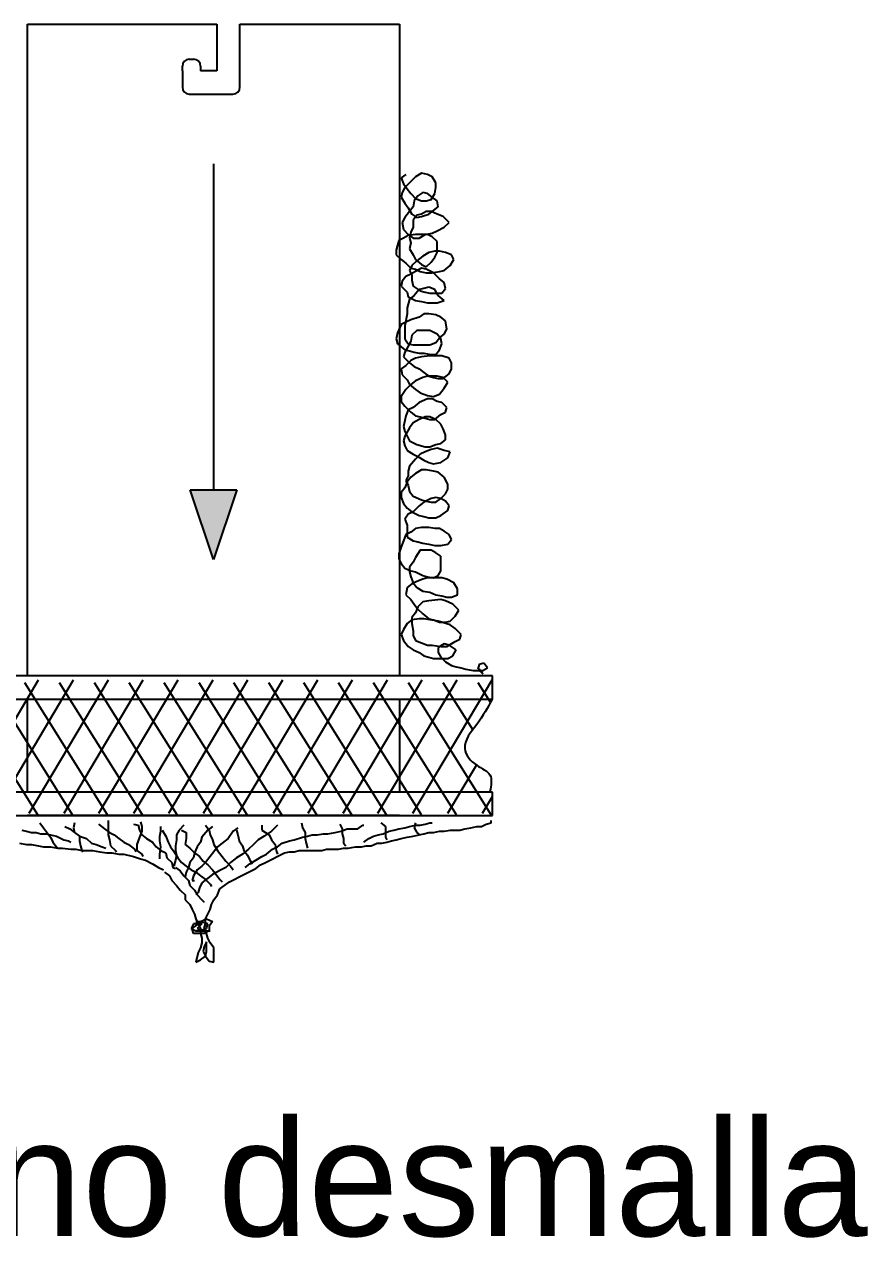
# Model space of a CAD drawing. Extents: x 159 to 725, y 98 to 296.
# Drawn here: x 188.2 to 224.5, y 205.9 to 258.1 of the extents above; entities that cross this region are included whole.
import ezdxf

# ---------------------------------------------------------------- set-up
doc = ezdxf.new("R2010")
doc.units = 0
doc.header["$LTSCALE"] = 8
doc.header["$MEASUREMENT"] = 0
doc.layers.get('0').update_dxf_attribs({"linetype": 'CONTINUOUS'})
doc.layers.add('ACOTA', color=1, linetype='CONTINUOUS')
doc.styles.add('ROMANS', font='ROMANS.shx')

msp = doc.modelspace()

# ---------------------------------------------------------------- hatches: boundary and pattern name
msp.add_hatch(color=256).paths.add_polyline_path([(197.342, 238.072), (196.342, 238.072), (195.342, 238.072), (196.342, 235.072)])

# ---------------------------------------------------------------- linework, layer by layer
for p, q in [((188.342, 230.072), (188.342, 258.072)), ((188.342, 258.072), (196.482, 258.072)), ((196.482, 258.072), (196.482, 256.072)), ((197.482, 258.072), (204.342, 258.072)), ((197.482, 255.372), (197.482, 258.072)), ((204.342, 258.072), (204.342, 230.072)), ((195.305, 256.572), (195.489, 256.572)), ((195.005, 256.072), (195.005, 256.272)), ((195.005, 256.072), (195.005, 255.372)), ((195.789, 256.272), (195.789, 256.072)), ((196.482, 256.072), (195.789, 256.072)), ((195.305, 255.072), (197.182, 255.072)), ((196.342, 252.072), (196.342, 238.072)), ((196.342, 235.072), (195.342, 238.072)), ((195.342, 238.072), (196.342, 238.072)), ((196.342, 238.072), (197.342, 238.072)), ((197.342, 238.072), (196.342, 235.072)), ((208.342, 230.072), (184.342, 230.072)), ((208.342, 229.072), (208.342, 230.072)), ((184.342, 229.072), (208.342, 229.072)), ((188.342, 225.072), (188.342, 229.072)), ((204.342, 229.072), (204.342, 225.072)), ((208.342, 229.072), (208.342, 229.072)), ((208.342, 225.072), (184.342, 225.072)), ((208.342, 224.072), (208.342, 225.072)), ((184.342, 224.072), (208.342, 224.072)), ((204.342, 224.072), (188.342, 224.072)), ((208.342, 224.072), (208.342, 224.072))]:
    msp.add_line(p, q)
for centre, start, end in [((195.305, 256.272), 90, 180), ((195.489, 256.272), 0, 90), ((195.305, 255.372), 180, 270), ((197.182, 255.372), 270, 0)]:
    msp.add_arc(centre, 0.3, start, end)
at = {"layer": 'ACOTA'}
for p, q in [((204.618, 251.622), (204.412, 251.467)), ((204.412, 251.467), (204.515, 251.209)), ((205.031, 251.519), (204.773, 251.26)), ((205.289, 251.673), (205.031, 251.519)), ((205.548, 251.622), (205.289, 251.673)), ((205.754, 251.519), (205.548, 251.622)), ((205.909, 251.26), (205.754, 251.519)), ((204.463, 250.848), (204.412, 250.641)), ((204.567, 251.054), (204.463, 250.848)), ((204.515, 251.209), (204.67, 251.002)), ((204.773, 251.26), (204.567, 251.054)), ((204.67, 251.002), (204.825, 250.796)), ((205.341, 250.848), (205.135, 250.693)), ((205.548, 250.796), (205.341, 250.848)), ((205.857, 250.796), (205.909, 251.054)), ((205.909, 251.054), (205.909, 251.26)), ((204.412, 250.641), (204.567, 250.383)), ((204.567, 250.383), (204.722, 250.177)), ((204.825, 250.796), (205.031, 250.59)), ((204.98, 250.486), (204.928, 250.228)), ((205.135, 250.693), (204.98, 250.486)), ((205.031, 250.59), (205.289, 250.486)), ((205.289, 250.486), (205.496, 250.486)), ((205.496, 250.486), (205.702, 250.538)), ((205.754, 250.641), (205.548, 250.796)), ((205.702, 250.538), (205.857, 250.796)), ((205.961, 250.486), (205.754, 250.641)), ((206.012, 250.228), (205.961, 250.486)), ((204.773, 250.022), (204.567, 249.764)), ((204.722, 250.177), (204.876, 249.919)), ((204.928, 250.228), (204.773, 250.022)), ((204.876, 249.919), (205.083, 249.764)), ((205.083, 249.867), (204.928, 249.661)), ((205.289, 249.919), (205.083, 249.867)), ((205.083, 249.764), (205.289, 249.816)), ((205.496, 250.022), (205.289, 249.919)), ((205.289, 249.816), (205.599, 249.919)), ((205.702, 250.022), (205.496, 250.022)), ((205.599, 249.919), (205.806, 250.074)), ((205.961, 249.919), (205.702, 250.022)), ((205.806, 250.074), (206.012, 250.228)), ((206.219, 249.816), (205.961, 249.919)), ((206.477, 249.558), (206.219, 249.816)), ((204.567, 249.764), (204.463, 249.558)), ((204.463, 249.558), (204.515, 249.248)), ((204.515, 249.248), (204.722, 249.041)), ((204.928, 249.351), (204.825, 249.145)), ((204.928, 249.661), (204.928, 249.351)), ((205.961, 249.196), (206.27, 249.351)), ((206.27, 249.351), (206.477, 249.558)), ((204.309, 248.783), (204.257, 248.577)), ((204.515, 248.887), (204.309, 248.783)), ((204.722, 248.99), (204.515, 248.887)), ((204.722, 249.041), (204.928, 248.887)), ((205.031, 249.041), (204.722, 248.99)), ((204.825, 249.145), (204.773, 248.887)), ((204.773, 248.887), (204.825, 248.68)), ((204.928, 248.887), (205.186, 248.887)), ((205.548, 249.041), (205.031, 249.041)), ((205.186, 248.887), (205.444, 249.041)), ((205.444, 249.041), (205.754, 249.093)), ((205.754, 248.938), (205.548, 249.041)), ((205.754, 249.093), (205.961, 249.196)), ((205.961, 248.732), (205.754, 248.938)), ((205.961, 248.267), (205.961, 248.732)), ((204.257, 248.577), (204.205, 248.371)), ((204.205, 248.371), (204.205, 248.164)), ((204.825, 248.68), (204.773, 248.422)), ((204.773, 248.422), (204.928, 248.164)), ((205.599, 248.267), (205.341, 248.113)), ((205.857, 248.319), (205.599, 248.267)), ((206.064, 248.319), (205.857, 248.319)), ((205.857, 248.061), (205.961, 248.267)), ((206.322, 248.267), (206.064, 248.319)), ((206.58, 248.164), (206.322, 248.267)), ((204.205, 248.164), (204.412, 247.958)), ((204.412, 247.958), (204.618, 247.803)), ((204.618, 247.803), (204.825, 247.597)), ((204.876, 247.7), (204.773, 247.493)), ((205.083, 247.906), (204.876, 247.7)), ((204.928, 248.164), (205.031, 247.958)), ((205.031, 247.958), (205.289, 247.751)), ((205.341, 248.113), (205.083, 247.906)), ((205.289, 247.751), (205.496, 247.648)), ((205.496, 247.648), (205.702, 247.855)), ((205.702, 247.855), (205.857, 248.061)), ((206.27, 247.493), (206.528, 247.7)), ((206.528, 247.7), (206.683, 247.958)), ((206.683, 247.958), (206.58, 248.164)), ((204.618, 247.235), (204.463, 247.029)), ((204.825, 247.338), (204.618, 247.235)), ((204.773, 247.493), (204.876, 247.287)), ((204.825, 247.597), (205.031, 247.545)), ((205.031, 247.442), (204.825, 247.338)), ((204.876, 247.287), (204.876, 247.08)), ((205.289, 247.597), (205.031, 247.442)), ((205.031, 247.545), (205.238, 247.442)), ((205.238, 247.442), (205.496, 247.39)), ((205.496, 247.545), (205.289, 247.597)), ((205.806, 247.39), (205.496, 247.545)), ((205.496, 247.39), (205.754, 247.39)), ((205.754, 247.39), (206.064, 247.442)), ((206.064, 247.132), (205.806, 247.39)), ((206.064, 247.442), (206.27, 247.493)), ((204.463, 247.029), (204.412, 246.822)), ((204.412, 246.822), (204.67, 246.564)), ((204.876, 247.08), (204.928, 246.822)), ((204.928, 246.822), (205.238, 246.616)), ((205.186, 246.668), (204.98, 246.41)), ((205.393, 246.719), (205.186, 246.668)), ((205.599, 246.771), (205.393, 246.719)), ((205.857, 246.668), (205.599, 246.771)), ((206.012, 246.41), (205.857, 246.668)), ((206.27, 246.977), (206.064, 247.132)), ((206.167, 246.513), (206.322, 246.719)), ((206.322, 246.719), (206.27, 246.977)), ((204.67, 246.564), (204.722, 246.358)), ((204.773, 246.255), (204.67, 245.894)), ((204.722, 246.358), (205.031, 246.203)), ((204.98, 246.41), (204.773, 246.255)), ((205.031, 246.203), (205.289, 246.152)), ((205.238, 246.616), (205.444, 246.564)), ((205.289, 246.152), (205.548, 246.1)), ((205.444, 246.564), (205.651, 246.513)), ((205.651, 246.513), (206.167, 246.513)), ((205.961, 246.1), (206.27, 246.203)), ((206.27, 246.203), (206.012, 246.41)), ((204.67, 245.635), (204.567, 245.119)), ((204.67, 245.894), (204.67, 245.635)), ((205.393, 245.635), (205.186, 245.481)), ((205.599, 245.635), (205.393, 245.635)), ((205.548, 246.1), (205.961, 246.1)), ((205.909, 245.584), (205.599, 245.635)), ((204.412, 245.171), (204.257, 244.81)), ((204.618, 245.274), (204.412, 245.171)), ((204.567, 245.119), (204.567, 244.552)), ((204.825, 245.377), (204.618, 245.274)), ((205.186, 245.481), (204.825, 245.377)), ((206.115, 245.481), (205.909, 245.584)), ((206.322, 245.326), (206.115, 245.481)), ((206.374, 244.965), (206.322, 245.326)), ((204.257, 244.81), (204.205, 244.552)), ((204.205, 244.552), (204.257, 244.345)), ((204.567, 244.552), (204.722, 244.345)), ((204.876, 244.707), (204.825, 244.449)), ((205.083, 244.913), (204.876, 244.707)), ((205.651, 244.913), (205.083, 244.913)), ((205.961, 244.758), (205.651, 244.913)), ((205.909, 244.397), (206.064, 244.603)), ((206.115, 244.552), (205.961, 244.758)), ((206.064, 244.603), (206.27, 244.758)), ((206.167, 244.345), (206.115, 244.552)), ((206.27, 244.758), (206.374, 244.965)), ((204.257, 244.345), (204.567, 244.087)), ((204.722, 244.242), (204.567, 243.984)), ((204.567, 244.087), (204.773, 244.036)), ((204.825, 244.449), (204.722, 244.242)), ((204.722, 244.345), (204.928, 244.294)), ((204.773, 244.036), (204.98, 243.984)), ((204.928, 244.294), (205.651, 244.294)), ((205.651, 244.294), (205.909, 244.397)), ((205.909, 243.881), (206.064, 244.087)), ((206.064, 244.087), (206.167, 244.345)), ((204.567, 243.984), (204.515, 243.778)), ((204.515, 243.778), (204.773, 243.52)), ((204.825, 243.623), (204.618, 243.416)), ((204.773, 243.52), (204.98, 243.365)), ((205.031, 243.726), (204.825, 243.623)), ((204.98, 243.984), (205.186, 243.933)), ((205.289, 243.778), (205.031, 243.726)), ((205.186, 243.933), (205.393, 243.933)), ((205.651, 243.829), (205.289, 243.778)), ((205.393, 243.933), (205.702, 243.881)), ((206.167, 243.829), (205.651, 243.829)), ((205.702, 243.881), (205.909, 243.881)), ((206.477, 243.726), (206.167, 243.829)), ((206.58, 243.52), (206.477, 243.726)), ((206.58, 243.262), (206.58, 243.52)), ((204.618, 243.416), (204.412, 243.262)), ((204.412, 243.262), (204.463, 243.004)), ((204.463, 243.004), (204.67, 242.797)), ((204.98, 243.365), (205.186, 243.262)), ((205.186, 243.262), (205.393, 243.107)), ((205.393, 243.107), (205.599, 242.952)), ((206.219, 242.849), (206.477, 243.055)), ((206.477, 243.055), (206.58, 243.262)), ((204.825, 242.591), (204.618, 242.384)), ((204.67, 242.797), (204.773, 242.591)), ((204.773, 242.591), (205.031, 242.384)), ((205.031, 242.746), (204.825, 242.591)), ((205.341, 242.9), (205.031, 242.746)), ((205.548, 242.952), (205.341, 242.9)), ((205.961, 242.952), (205.548, 242.952)), ((205.599, 242.952), (205.806, 242.9)), ((205.806, 242.9), (206.012, 242.849)), ((206.219, 242.9), (205.961, 242.952)), ((206.012, 242.849), (206.219, 242.849)), ((206.425, 242.694), (206.219, 242.9)), ((206.27, 242.436), (206.425, 242.694)), ((204.618, 242.384), (204.412, 242.075)), ((204.412, 242.075), (204.412, 241.868)), ((205.031, 242.384), (205.238, 242.23)), ((205.548, 241.972), (205.186, 241.817)), ((205.238, 242.23), (205.548, 242.126)), ((205.548, 242.126), (205.806, 242.075)), ((205.754, 241.972), (205.548, 241.972)), ((205.961, 241.868), (205.754, 241.972)), ((205.806, 242.075), (206.064, 242.178)), ((206.064, 242.178), (206.27, 242.436)), ((204.412, 241.868), (204.567, 241.662)), ((204.567, 241.662), (204.825, 241.404)), ((204.722, 241.507), (204.618, 241.249)), ((204.928, 241.61), (204.722, 241.507)), ((205.186, 241.817), (204.928, 241.61)), ((206.167, 241.817), (205.961, 241.868)), ((206.374, 241.61), (206.167, 241.817)), ((206.322, 241.404), (206.374, 241.61)), ((204.567, 241.043), (204.515, 240.785)), ((204.618, 241.249), (204.567, 241.043)), ((204.928, 240.939), (204.773, 240.733)), ((204.825, 241.404), (205.031, 241.249)), ((205.186, 241.094), (204.928, 240.939)), ((205.031, 241.249), (205.238, 241.197)), ((205.444, 241.197), (205.186, 241.094)), ((205.238, 241.197), (205.444, 241.146)), ((205.651, 241.197), (205.444, 241.197)), ((205.444, 241.146), (205.651, 241.094)), ((205.909, 241.094), (205.651, 241.197)), ((205.651, 241.094), (205.857, 241.094)), ((205.857, 241.094), (206.115, 241.301)), ((206.115, 240.888), (205.909, 241.094)), ((206.115, 241.301), (206.322, 241.404)), ((204.515, 240.785), (204.567, 240.578)), ((204.773, 240.733), (204.567, 240.372)), ((204.567, 240.578), (204.67, 240.372)), ((206.219, 240.681), (206.115, 240.888)), ((206.322, 240.423), (206.219, 240.681)), ((206.322, 240.217), (206.322, 240.423)), ((204.567, 240.372), (204.515, 240.165)), ((204.515, 240.165), (204.567, 239.959)), ((204.567, 239.959), (204.67, 239.752)), ((204.67, 240.372), (204.773, 240.165)), ((204.773, 240.165), (205.083, 240.01)), ((205.083, 240.01), (205.444, 239.907)), ((205.444, 239.907), (205.651, 239.907)), ((205.651, 239.907), (205.909, 240.01)), ((205.909, 240.01), (206.115, 240.062)), ((206.115, 240.062), (206.322, 240.217)), ((204.67, 239.752), (204.928, 239.598)), ((205.031, 239.391), (204.773, 239.082)), ((204.928, 239.598), (205.135, 239.494)), ((205.238, 239.598), (205.031, 239.391)), ((205.135, 239.494), (205.393, 239.34)), ((205.444, 239.701), (205.238, 239.598)), ((205.393, 239.34), (205.599, 239.236)), ((205.702, 239.804), (205.444, 239.701)), ((205.961, 239.856), (205.702, 239.804)), ((206.27, 239.752), (205.961, 239.856)), ((206.115, 239.236), (206.425, 239.443)), ((206.528, 239.701), (206.27, 239.752)), ((206.425, 239.443), (206.528, 239.701)), ((204.773, 239.082), (204.722, 238.875)), ((204.722, 238.875), (204.722, 238.669)), ((205.289, 238.927), (205.031, 238.772)), ((205.496, 238.927), (205.289, 238.927)), ((205.806, 238.875), (205.496, 238.927)), ((205.599, 239.236), (205.806, 239.185)), ((205.806, 239.185), (206.115, 239.236)), ((206.012, 238.824), (205.806, 238.875)), ((206.27, 238.617), (206.012, 238.824)), ((204.67, 238.411), (204.567, 238.153)), ((204.722, 238.669), (204.618, 238.462)), ((204.618, 238.462), (204.722, 238.256)), ((204.825, 238.617), (204.67, 238.411)), ((205.031, 238.772), (204.825, 238.617)), ((206.425, 238.308), (206.27, 238.617)), ((206.425, 238.101), (206.425, 238.308)), ((204.567, 238.153), (204.412, 237.946)), ((204.412, 237.946), (204.412, 237.74)), ((204.722, 238.256), (204.773, 237.998)), ((204.773, 237.998), (204.928, 237.791)), ((204.928, 237.791), (205.289, 237.637)), ((206.115, 237.688), (206.322, 237.895)), ((206.322, 237.895), (206.425, 238.101)), ((204.412, 237.74), (204.515, 237.482)), ((204.515, 237.482), (204.67, 237.275)), ((204.67, 237.275), (204.876, 237.121)), ((205.186, 237.379), (204.928, 237.121)), ((205.393, 237.533), (205.186, 237.379)), ((205.289, 237.637), (205.496, 237.585)), ((205.702, 237.688), (205.393, 237.533)), ((205.496, 237.585), (205.702, 237.533)), ((205.909, 237.74), (205.702, 237.688)), ((205.702, 237.533), (205.909, 237.533)), ((206.115, 237.688), (205.909, 237.74)), ((205.909, 237.533), (206.115, 237.688)), ((206.322, 237.585), (206.115, 237.688)), ((206.477, 237.379), (206.322, 237.585)), ((206.425, 237.172), (206.477, 237.379)), ((204.722, 237.017), (204.567, 236.811)), ((204.567, 236.811), (204.67, 236.553)), ((204.928, 237.121), (204.722, 237.017)), ((204.876, 237.121), (205.186, 236.966)), ((205.186, 236.966), (205.393, 236.914)), ((205.393, 236.914), (205.599, 236.863)), ((205.599, 236.863), (205.909, 236.863)), ((205.909, 236.863), (206.115, 236.966)), ((206.115, 236.966), (206.425, 237.172)), ((204.825, 236.243), (204.618, 236.14)), ((204.67, 236.553), (204.67, 236.037)), ((205.031, 236.398), (204.825, 236.243)), ((205.289, 236.45), (205.031, 236.398)), ((205.599, 236.45), (205.289, 236.45)), ((205.857, 236.398), (205.599, 236.45)), ((206.064, 236.398), (205.857, 236.398)), ((206.27, 236.295), (206.064, 236.398)), ((206.477, 236.14), (206.27, 236.295)), ((204.515, 235.882), (204.412, 235.624)), ((204.618, 236.14), (204.515, 235.882)), ((204.67, 236.037), (204.928, 235.882)), ((204.928, 235.882), (205.135, 235.83)), ((205.135, 235.83), (205.341, 235.779)), ((205.341, 235.779), (205.599, 235.727)), ((205.599, 235.727), (205.857, 235.676)), ((206.115, 235.676), (206.425, 235.727)), ((206.425, 235.727), (206.58, 235.934)), ((206.58, 235.934), (206.477, 236.14)), ((204.412, 235.624), (204.309, 235.314)), ((204.309, 235.314), (204.309, 235.108)), ((205.238, 235.469), (205.031, 235.16)), ((205.702, 235.469), (205.238, 235.469)), ((205.909, 235.366), (205.702, 235.469)), ((205.857, 235.676), (206.115, 235.676)), ((206.115, 235.211), (205.909, 235.366)), ((206.115, 234.592), (206.115, 235.211)), ((204.309, 235.108), (204.412, 234.902)), ((204.412, 234.902), (204.567, 234.695)), ((204.567, 234.695), (204.825, 234.592)), ((204.928, 234.953), (204.773, 234.747)), ((204.773, 234.747), (204.773, 234.54)), ((205.031, 235.16), (204.928, 234.953)), ((204.773, 234.54), (204.825, 234.334)), ((204.825, 234.592), (205.031, 234.54)), ((204.825, 234.334), (204.928, 234.076)), ((205.083, 234.127), (204.876, 234.024)), ((205.031, 234.54), (205.341, 234.385)), ((205.341, 234.231), (205.083, 234.127)), ((205.341, 234.385), (205.548, 234.334)), ((205.548, 234.282), (205.341, 234.231)), ((205.548, 234.334), (205.806, 234.282)), ((206.167, 234.282), (205.548, 234.282)), ((205.806, 234.282), (206.012, 234.385)), ((206.012, 234.385), (206.115, 234.592)), ((206.374, 234.231), (206.167, 234.282)), ((206.683, 234.076), (206.374, 234.231)), ((204.67, 233.869), (204.618, 233.56)), ((204.876, 234.024), (204.67, 233.869)), ((204.928, 234.076), (205.083, 233.869)), ((205.083, 233.869), (205.341, 233.715)), ((205.341, 233.715), (205.651, 233.663)), ((205.651, 233.663), (205.909, 233.56)), ((206.838, 233.818), (206.683, 234.076)), ((206.838, 233.56), (206.838, 233.818)), ((204.618, 233.56), (204.825, 233.353)), ((204.825, 233.353), (204.98, 233.147)), ((204.98, 233.147), (205.135, 232.941)), ((205.341, 233.25), (205.135, 233.044)), ((205.599, 233.302), (205.341, 233.25)), ((206.115, 233.353), (205.599, 233.302)), ((205.909, 233.56), (206.167, 233.508)), ((206.322, 233.302), (206.115, 233.353)), ((206.167, 233.508), (206.374, 233.457)), ((206.632, 233.147), (206.322, 233.302)), ((206.374, 233.457), (206.58, 233.457)), ((206.58, 233.457), (206.838, 233.56)), ((206.89, 232.889), (206.632, 233.147)), ((205.031, 232.786), (204.876, 232.579)), ((204.876, 232.579), (204.876, 232.321)), ((205.135, 233.044), (205.031, 232.786)), ((205.135, 232.941), (205.341, 232.734)), ((205.341, 232.734), (205.599, 232.528)), ((206.528, 232.424), (206.735, 232.631)), ((206.735, 232.631), (206.89, 232.889)), ((204.515, 232.063), (204.412, 231.857)), ((204.67, 232.321), (204.515, 232.063)), ((204.876, 232.476), (204.67, 232.321)), ((205.186, 232.528), (204.876, 232.476)), ((204.876, 232.321), (204.928, 232.012)), ((205.393, 232.528), (205.186, 232.528)), ((205.651, 232.476), (205.393, 232.528)), ((205.599, 232.528), (205.806, 232.476)), ((206.012, 232.424), (205.651, 232.476)), ((205.806, 232.476), (206.064, 232.373)), ((206.528, 232.27), (206.012, 232.424)), ((206.064, 232.373), (206.322, 232.373)), ((206.322, 232.373), (206.528, 232.424)), ((206.735, 232.115), (206.528, 232.27)), ((206.993, 231.857), (206.735, 232.115)), ((204.412, 231.857), (204.515, 231.599)), ((204.515, 231.599), (204.722, 231.341)), ((204.928, 232.012), (204.928, 231.805)), ((204.928, 231.805), (205.031, 231.599)), ((205.031, 231.599), (205.548, 231.392)), ((206.374, 231.341), (206.735, 231.547)), ((206.735, 231.547), (206.941, 231.65)), ((206.941, 231.65), (206.993, 231.857)), ((204.722, 231.341), (204.928, 231.186)), ((204.928, 231.186), (205.186, 231.083)), ((205.186, 231.083), (205.393, 230.928)), ((205.548, 231.392), (205.754, 231.392)), ((205.754, 231.392), (206.115, 231.341)), ((206.27, 231.444), (206.012, 231.289)), ((206.012, 231.289), (206.012, 231.083)), ((206.012, 231.083), (206.115, 230.876)), ((206.115, 231.341), (206.374, 231.341)), ((206.477, 231.392), (206.27, 231.444)), ((206.786, 231.186), (206.477, 231.392)), ((206.632, 230.928), (206.786, 231.186)), ((205.393, 230.928), (205.599, 230.876)), ((205.599, 230.876), (205.806, 230.825)), ((205.806, 230.825), (206.425, 230.825)), ((206.115, 230.876), (206.322, 230.67)), ((206.322, 230.67), (206.58, 230.515)), ((206.425, 230.825), (206.632, 230.928)), ((206.58, 230.515), (206.786, 230.463)), ((207.767, 230.567), (207.716, 230.36)), ((207.974, 230.618), (207.767, 230.567)), ((208.129, 230.412), (207.974, 230.618)), ((206.786, 230.463), (206.993, 230.412)), ((206.993, 230.412), (207.199, 230.36)), ((207.199, 230.36), (207.509, 230.309)), ((207.509, 230.309), (207.922, 230.309)), ((207.716, 230.36), (207.922, 230.154)), ((207.922, 230.154), (207.767, 230.36)), ((207.922, 230.309), (208.129, 230.412)), ((185.211, 229.793), (188.773, 224.116)), ((185.418, 224.168), (188.825, 229.896)), ((186.711, 229.793), (190.273, 224.116)), ((186.918, 224.168), (190.325, 229.896)), ((188.211, 229.793), (191.773, 224.116)), ((188.418, 224.168), (191.825, 229.896)), ((189.711, 229.793), (193.273, 224.116)), ((189.918, 224.168), (193.325, 229.896)), ((191.211, 229.793), (194.773, 224.116)), ((191.418, 224.168), (194.825, 229.896)), ((192.711, 229.793), (196.273, 224.116)), ((192.918, 224.168), (196.325, 229.896)), ((194.211, 229.793), (197.773, 224.116)), ((194.418, 224.168), (197.825, 229.896)), ((195.711, 229.793), (199.273, 224.116)), ((195.918, 224.168), (199.325, 229.896)), ((197.211, 229.793), (200.773, 224.116)), ((197.418, 224.168), (200.825, 229.896)), ((198.711, 229.793), (202.273, 224.116)), ((198.918, 224.168), (202.325, 229.896)), ((200.211, 229.793), (203.773, 224.116)), ((200.418, 224.168), (203.825, 229.896)), ((201.711, 229.793), (205.273, 224.116)), ((201.918, 224.168), (205.325, 229.896)), ((203.211, 229.793), (206.773, 224.116)), ((203.418, 224.168), (206.825, 229.896)), ((204.711, 229.793), (208.273, 224.116)), ((204.918, 224.168), (208.325, 229.896)), ((206.211, 229.793), (207.491, 227.753)), ((207.711, 229.793), (208.254, 228.927)), ((206.418, 224.168), (207.651, 226.241)), ((207.918, 224.168), (208.342, 224.882)), ((188.873, 223.755), (189.028, 223.548)), ((190.37, 223.755), (190.319, 223.548)), ((191.403, 223.703), (191.661, 223.497)), ((191.816, 223.858), (191.816, 223.239)), ((192.9, 223.703), (193.106, 223.652)), ((193.21, 223.806), (193.261, 223.6)), ((200.127, 223.755), (200.179, 223.548)), ((201.779, 223.703), (201.882, 223.497)), ((203.534, 223.755), (203.741, 223.6)), ((205.031, 223.755), (204.98, 223.548)), ((205.238, 223.652), (205.444, 223.703)), ((205.444, 223.703), (205.651, 223.755)), ((205.651, 223.755), (205.754, 223.755)), ((207.871, 223.6), (208.077, 223.703)), ((208.077, 223.703), (208.284, 223.755)), ((208.284, 223.755), (208.284, 223.858)), ((188.099, 223.445), (188.305, 223.394)), ((188.305, 223.394), (188.512, 223.342)), ((188.512, 223.342), (188.718, 223.342)), ((188.718, 223.342), (188.925, 223.29)), ((188.925, 223.29), (189.131, 223.29)), ((189.028, 223.548), (189.338, 223.135)), ((189.131, 223.29), (189.338, 223.239)), ((189.338, 223.239), (189.596, 223.187)), ((189.596, 223.187), (189.906, 223.032)), ((189.957, 223.6), (190.164, 223.497)), ((190.164, 223.497), (190.37, 223.342)), ((190.319, 223.548), (190.37, 223.342)), ((190.37, 223.342), (190.577, 223.187)), ((190.37, 223.342), (190.577, 223.187)), ((190.577, 223.187), (190.577, 222.981)), ((190.577, 223.187), (190.887, 223.084)), ((191.661, 223.497), (191.867, 223.342)), ((191.816, 223.239), (191.867, 223.032)), ((191.867, 223.342), (192.074, 223.239)), ((192.074, 223.239), (192.28, 223.084)), ((193.106, 223.652), (193.158, 223.445)), ((193.158, 223.445), (193.261, 223.239)), ((193.261, 223.394), (193.158, 223.135)), ((193.261, 223.6), (193.261, 223.394)), ((193.261, 223.239), (193.468, 223.084)), ((194.036, 223.187), (194.087, 223.394)), ((194.036, 222.981), (194.036, 223.187)), ((194.087, 223.394), (194.087, 223.6)), ((194.139, 223.445), (194.294, 223.187)), ((194.294, 223.187), (194.397, 222.929)), ((194.862, 223.445), (194.758, 223.239)), ((194.758, 223.239), (194.758, 223.032)), ((195.068, 223.652), (194.862, 223.445)), ((194.965, 223.445), (195.171, 223.342)), ((195.171, 223.342), (195.171, 223.084)), ((196.101, 223.445), (195.842, 223.135)), ((195.997, 223.652), (196.152, 223.445)), ((196.307, 223.6), (196.101, 223.445)), ((196.152, 223.445), (196.204, 223.239)), ((196.204, 223.239), (196.307, 223.032)), ((197.185, 223.394), (196.978, 223.084)), ((197.391, 223.548), (197.185, 223.394)), ((197.339, 223.445), (197.391, 223.239)), ((197.391, 223.239), (197.443, 222.981)), ((198.527, 223.187), (198.269, 223.032)), ((198.424, 223.652), (198.424, 223.445)), ((198.424, 223.445), (198.733, 223.239)), ((198.837, 223.394), (198.527, 223.187)), ((198.733, 223.239), (198.837, 223.032)), ((199.095, 223.652), (198.837, 223.394)), ((200.179, 223.548), (200.282, 223.342)), ((200.179, 223.135), (200.385, 223.187)), ((200.282, 223.342), (200.282, 223.084)), ((200.385, 223.187), (200.592, 223.239)), ((200.592, 223.239), (200.798, 223.239)), ((200.798, 223.239), (201.056, 223.29)), ((201.056, 223.29), (201.263, 223.29)), ((201.263, 223.29), (201.573, 223.342)), ((201.573, 223.342), (201.831, 223.394)), ((201.831, 223.394), (202.089, 223.497)), ((201.882, 223.497), (201.882, 223.29)), ((201.882, 223.29), (201.934, 223.084)), ((202.089, 223.497), (202.553, 223.497)), ((202.553, 223.497), (202.76, 223.652)), ((202.76, 223.652), (202.812, 223.652)), ((203.018, 223.084), (203.225, 223.187)), ((203.225, 223.187), (203.431, 223.239)), ((203.431, 223.239), (203.637, 223.29)), ((203.637, 223.29), (203.896, 223.394)), ((203.741, 223.6), (203.741, 223.135)), ((203.896, 223.394), (204.102, 223.445)), ((204.102, 223.445), (204.309, 223.497)), ((204.309, 223.497), (204.567, 223.548)), ((204.567, 223.548), (204.773, 223.6)), ((204.67, 223.135), (204.928, 223.187)), ((204.773, 223.6), (205.031, 223.652)), ((204.928, 223.187), (205.186, 223.239)), ((204.98, 223.548), (205.083, 223.342)), ((205.031, 223.652), (205.238, 223.652)), ((205.083, 223.342), (205.186, 223.29)), ((205.186, 223.239), (205.393, 223.29)), ((205.393, 223.29), (205.599, 223.342)), ((205.599, 223.342), (205.806, 223.342)), ((205.806, 223.342), (206.064, 223.394)), ((206.064, 223.394), (206.27, 223.394)), ((206.27, 223.394), (206.528, 223.445)), ((206.528, 223.445), (206.941, 223.445)), ((206.941, 223.445), (207.148, 223.497)), ((207.148, 223.497), (207.406, 223.548)), ((207.406, 223.548), (207.664, 223.6)), ((207.664, 223.6), (207.871, 223.6)), ((187.996, 222.877), (188.305, 222.826)), ((188.305, 222.826), (188.512, 222.826)), ((188.512, 222.826), (188.822, 222.774)), ((188.822, 222.774), (189.028, 222.723)), ((189.028, 222.723), (189.338, 222.723)), ((189.338, 223.135), (189.441, 222.929)), ((189.338, 222.723), (189.648, 222.671)), ((189.441, 222.929), (189.596, 222.723)), ((189.596, 222.723), (189.648, 222.671)), ((189.648, 222.671), (189.854, 222.671)), ((189.854, 222.671), (190.216, 222.619)), ((189.906, 223.032), (190.112, 222.981)), ((190.112, 222.981), (190.216, 222.929)), ((190.577, 222.981), (190.629, 222.774)), ((190.629, 222.774), (190.68, 222.568)), ((190.887, 223.084), (191.093, 222.877)), ((191.093, 222.877), (191.3, 222.826)), ((191.3, 222.826), (191.558, 222.723)), ((191.558, 222.723), (191.713, 222.671)), ((191.867, 223.032), (191.919, 222.774)), ((191.919, 222.774), (192.126, 222.568)), ((192.28, 223.084), (192.487, 222.929)), ((192.487, 222.929), (192.693, 222.826)), ((192.693, 222.826), (192.952, 222.619)), ((193.158, 223.135), (193.055, 222.826)), ((193.055, 222.826), (193.055, 222.568)), ((193.468, 223.084), (193.726, 222.929)), ((193.726, 222.929), (193.881, 222.723)), ((193.881, 222.723), (194.087, 222.568)), ((194.087, 222.723), (194.036, 222.981)), ((194.036, 222.413), (194.087, 222.723)), ((194.397, 222.929), (194.5, 222.723)), ((194.5, 222.723), (194.655, 222.516)), ((194.758, 223.032), (194.707, 222.774)), ((194.707, 222.774), (194.707, 222.568)), ((195.171, 223.084), (195.12, 222.826)), ((195.12, 222.826), (195.326, 222.671)), ((195.326, 222.671), (195.533, 222.465)), ((195.636, 222.723), (195.533, 222.465)), ((195.791, 222.929), (195.636, 222.723)), ((195.842, 223.135), (195.791, 222.929)), ((196.307, 223.032), (196.359, 222.826)), ((196.359, 222.826), (196.514, 222.568)), ((196.514, 222.723), (196.359, 222.516)), ((196.72, 222.877), (196.514, 222.723)), ((196.978, 223.084), (196.72, 222.877)), ((197.443, 222.981), (197.598, 222.774)), ((197.598, 222.774), (197.649, 222.568)), ((198.062, 222.826), (197.856, 222.619)), ((198.269, 223.032), (198.062, 222.826)), ((198.837, 223.032), (198.991, 222.826)), ((198.888, 222.619), (199.095, 222.723)), ((198.991, 222.826), (199.043, 222.568)), ((199.095, 222.723), (199.301, 222.877)), ((199.301, 222.877), (199.611, 222.981)), ((199.611, 222.981), (199.817, 223.032)), ((199.817, 223.032), (200.179, 223.135)), ((200.282, 223.084), (200.334, 222.877)), ((200.334, 222.877), (200.385, 222.671)), ((201.727, 222.619), (201.934, 222.671)), ((201.934, 223.084), (201.934, 222.877)), ((201.934, 222.877), (202.037, 222.774)), ((201.934, 222.671), (202.14, 222.671)), ((202.14, 222.671), (202.45, 222.723)), ((202.45, 222.723), (202.708, 222.723)), ((202.708, 222.723), (202.915, 222.774)), ((202.812, 222.929), (203.018, 223.084)), ((202.915, 222.774), (203.121, 222.774)), ((203.121, 222.774), (203.379, 222.877)), ((203.379, 222.877), (203.586, 222.877)), ((203.586, 222.877), (203.792, 222.929)), ((203.741, 223.135), (203.792, 223.032)), ((203.792, 222.929), (203.999, 222.981)), ((203.999, 222.981), (204.205, 223.032)), ((204.205, 223.032), (204.412, 223.084)), ((204.412, 223.084), (204.67, 223.135)), ((190.216, 222.619), (190.422, 222.619)), ((190.422, 222.619), (190.68, 222.568)), ((190.68, 222.568), (191.145, 222.568)), ((190.68, 222.568), (190.732, 222.516)), ((191.145, 222.568), (191.454, 222.516)), ((191.454, 222.516), (191.764, 222.465)), ((191.764, 222.465), (191.971, 222.465)), ((191.971, 222.465), (192.28, 222.413)), ((192.126, 222.568), (192.177, 222.516)), ((192.28, 222.413), (192.487, 222.413)), ((192.487, 222.413), (192.9, 222.31)), ((192.9, 222.31), (193.21, 222.207)), ((192.952, 222.619), (193.003, 222.516)), ((193.055, 222.568), (193.261, 222.413)), ((193.21, 222.207), (193.416, 222.155)), ((193.261, 222.413), (193.313, 222.31)), ((193.416, 222.155), (193.726, 222)), ((194.036, 222.207), (194.036, 222.413)), ((194.087, 222.568), (194.294, 222.465)), ((194.294, 222.465), (194.345, 222.258)), ((194.345, 222.258), (194.552, 222.052)), ((194.655, 222.516), (194.81, 222.258)), ((194.707, 222.155), (194.655, 221.949)), ((194.707, 222.568), (194.758, 222.361)), ((194.758, 222.361), (194.707, 222.155)), ((194.81, 222.258), (194.965, 222.052)), ((195.481, 222.258), (195.326, 222.052)), ((195.533, 222.465), (195.481, 222.258)), ((195.533, 222.465), (195.739, 222.31)), ((195.739, 222.31), (195.894, 222.103)), ((196.204, 222.31), (196.049, 222.103)), ((196.359, 222.516), (196.204, 222.31)), ((196.514, 222.568), (196.72, 222.31)), ((196.72, 222.31), (196.875, 222.103)), ((197.339, 222.258), (197.081, 222.052)), ((197.598, 222.413), (197.339, 222.258)), ((197.856, 222.619), (197.598, 222.413)), ((197.649, 222.568), (197.804, 222.361)), ((197.804, 222.361), (197.907, 222.155)), ((197.907, 222.155), (198.011, 222)), ((197.907, 222), (198.165, 222.155)), ((198.165, 222.155), (198.424, 222.31)), ((198.424, 222.31), (198.63, 222.413)), ((198.578, 222.052), (198.785, 222.155)), ((198.63, 222.413), (198.888, 222.619)), ((198.785, 222.155), (199.198, 222.361)), ((199.043, 222.568), (199.095, 222.413)), ((199.198, 222.361), (199.404, 222.465)), ((199.404, 222.465), (199.611, 222.516)), ((199.611, 222.516), (199.817, 222.516)), ((199.817, 222.516), (200.024, 222.568)), ((200.024, 222.568), (201.005, 222.568)), ((201.005, 222.568), (201.211, 222.619)), ((201.211, 222.619), (201.727, 222.619)), ((193.726, 222), (193.984, 221.845)), ((193.984, 221.845), (194.19, 221.742)), ((194.242, 221.639), (194.449, 221.484)), ((194.552, 222.052), (194.603, 221.845)), ((194.603, 221.845), (194.707, 221.794)), ((194.655, 221.949), (194.655, 221.897)), ((194.707, 221.845), (194.913, 221.691)), ((194.913, 221.691), (195.068, 221.484)), ((194.965, 222.052), (195.171, 221.897)), ((195.171, 221.639), (195.12, 221.433)), ((195.171, 221.897), (195.378, 221.742)), ((195.275, 221.845), (195.171, 221.639)), ((195.326, 222.052), (195.275, 221.845)), ((195.378, 221.742), (195.584, 221.639)), ((195.636, 221.742), (195.481, 221.484)), ((195.584, 221.639), (195.791, 221.484)), ((195.842, 221.897), (195.636, 221.742)), ((196.049, 222.103), (195.842, 221.897)), ((195.894, 222.103), (196.101, 221.949)), ((196.101, 221.949), (196.307, 221.742)), ((196.668, 221.742), (196.307, 221.536)), ((196.307, 221.742), (196.462, 221.536)), ((196.875, 221.845), (196.668, 221.742)), ((196.875, 222.103), (197.081, 221.897)), ((197.081, 222.052), (196.875, 221.845)), ((197.081, 221.897), (197.185, 221.742)), ((197.443, 221.433), (197.856, 221.639)), ((197.701, 221.845), (197.907, 222)), ((197.856, 221.639), (198.165, 221.794)), ((198.165, 221.794), (198.372, 221.949)), ((198.372, 221.949), (198.578, 222.052)), ((194.449, 221.484), (194.552, 221.278)), ((194.552, 221.278), (194.758, 221.071)), ((195.068, 221.484), (195.275, 221.278)), ((195.12, 221.433), (195.171, 221.433)), ((195.275, 221.278), (195.326, 221.071)), ((195.481, 221.484), (195.429, 221.278)), ((195.429, 221.278), (195.533, 221.278)), ((195.842, 221.174), (195.739, 220.968)), ((195.791, 221.484), (195.997, 221.329)), ((196.101, 221.381), (195.842, 221.174)), ((195.997, 221.329), (196.204, 221.123)), ((196.307, 221.536), (196.101, 221.381)), ((196.204, 221.123), (196.255, 221.02)), ((196.462, 221.536), (196.617, 221.329)), ((196.617, 221.329), (196.72, 221.226)), ((196.823, 221.071), (197.03, 221.226)), ((197.03, 221.226), (197.236, 221.329)), ((197.236, 221.329), (197.443, 221.433)), ((194.758, 221.071), (194.913, 220.865)), ((194.913, 220.865), (195.12, 220.658)), ((195.12, 220.658), (195.12, 220.452)), ((195.326, 221.071), (195.533, 220.865)), ((195.533, 220.865), (195.636, 220.658)), ((195.688, 220.762), (195.584, 220.658)), ((195.636, 220.658), (195.842, 220.452)), ((195.739, 220.968), (195.688, 220.762)), ((196.359, 220.452), (196.514, 220.658)), ((196.514, 220.658), (196.617, 220.916)), ((196.617, 220.916), (196.823, 221.071)), ((195.12, 220.452), (195.326, 220.246)), ((195.326, 220.246), (195.429, 220.039)), ((195.842, 220.452), (195.946, 220.349)), ((196.204, 220.039), (196.255, 220.246)), ((196.255, 220.246), (196.359, 220.452)), ((195.429, 220.039), (195.533, 219.833)), ((195.533, 219.833), (195.584, 219.626)), ((195.584, 219.626), (195.688, 219.42)), ((195.584, 219.523), (195.791, 219.523)), ((195.791, 219.523), (196.049, 219.626)), ((195.997, 219.626), (196.101, 219.833)), ((195.997, 219.42), (195.997, 219.626)), ((196.049, 219.626), (196.307, 219.523)), ((196.101, 219.833), (196.204, 220.039)), ((196.307, 219.523), (196.152, 219.317)), ((195.481, 219.42), (195.378, 219.213)), ((195.378, 219.213), (195.584, 219.11)), ((195.429, 219.213), (195.636, 219.368)), ((195.481, 219.007), (195.429, 219.213)), ((195.688, 219.42), (195.481, 219.42)), ((195.946, 219.007), (195.481, 219.007)), ((195.584, 219.11), (196.204, 219.11)), ((195.636, 219.368), (195.842, 219.42)), ((195.842, 219.42), (195.636, 219.213)), ((195.636, 219.213), (195.842, 219.162)), ((195.894, 219.472), (195.688, 219.42)), ((195.688, 219.42), (195.791, 219.213)), ((195.791, 219.213), (195.791, 219.007)), ((195.791, 219.007), (195.842, 218.801)), ((195.842, 219.162), (196.049, 219.213)), ((196.101, 219.42), (195.894, 219.472)), ((195.946, 219.213), (195.997, 219.42)), ((196.049, 219.007), (195.946, 219.213)), ((196.152, 219.11), (195.946, 219.007)), ((196.049, 219.213), (196.101, 219.42)), ((196.101, 218.801), (196.049, 219.007)), ((196.152, 219.317), (196.152, 219.11)), ((195.842, 218.594), (195.791, 218.388)), ((195.842, 218.801), (195.842, 218.594)), ((196.049, 218.646), (195.946, 218.439)), ((196.049, 218.233), (196.049, 218.646)), ((196.204, 218.594), (196.101, 218.801)), ((196.359, 218.388), (196.204, 218.594)), ((195.688, 218.181), (195.584, 217.769)), ((195.791, 218.388), (195.688, 218.181)), ((195.791, 217.872), (195.997, 218.027)), ((195.946, 218.439), (195.894, 218.233)), ((195.894, 218.233), (195.997, 218.027)), ((195.997, 218.027), (196.049, 218.233)), ((195.997, 218.027), (196.152, 217.82)), ((196.359, 217.769), (196.359, 218.388)), ((195.584, 217.769), (195.791, 217.872)), ((196.152, 217.82), (196.359, 217.769))]:
    msp.add_line(p, q, dxfattribs=at)
msp.add_spline([(208.335, 229.07), (207.664, 227.986), (207.148, 226.954), (207.664, 226.232), (208.232, 225.819), (208.232, 225.097)], degree=3, dxfattribs=at)

# ---------------------------------------------------------------- texts
at = {"insert": (169.342, 211), "char_height": 5, "width": 75, "attachment_point": 1, "style": 'ROMANS'}
msp.add_mtext('\\fArial|b0|i0|c0|p34;Lado no desmalla', dxfattribs=at)

doc.saveas('drawing.dxf')
